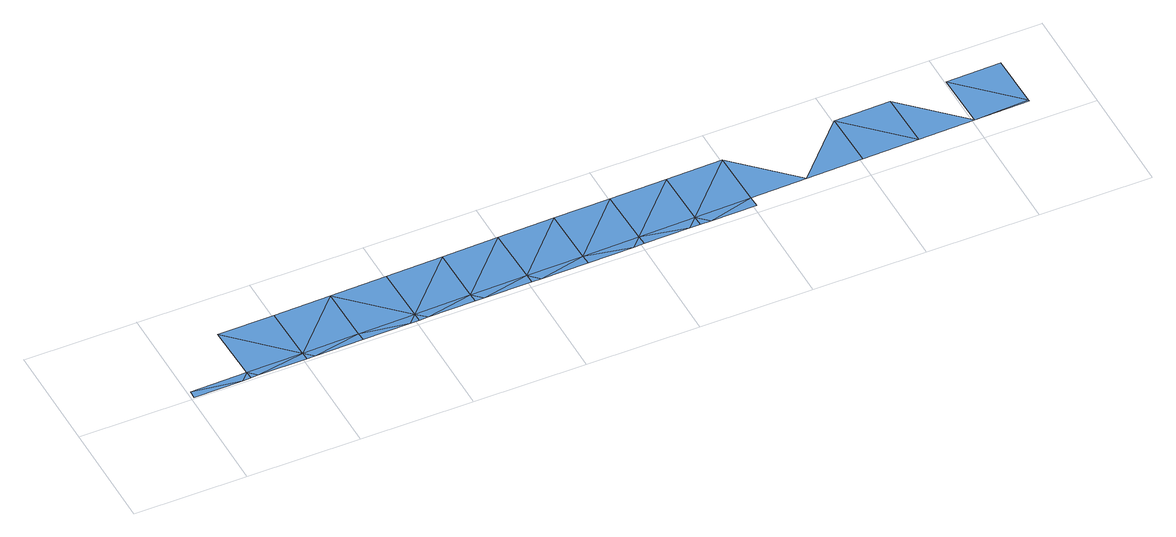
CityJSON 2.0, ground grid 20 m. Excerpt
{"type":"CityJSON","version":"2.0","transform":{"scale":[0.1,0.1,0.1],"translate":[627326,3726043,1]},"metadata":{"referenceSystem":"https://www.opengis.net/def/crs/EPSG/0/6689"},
"CityObjects":{
"waterbody1":{"type":"WaterBody","attributes":{"name":"福岡県津波浸水想定図","class":"1140","function":"2","WaterBodyTsunamiRiskAttribute.description":"1","WaterBodyTsunamiRiskAttribute.rank":"3"},"geometry":[{"type":"MultiSurface","lod":"1","boundaries":[[[0,1,2]],[[2,1,3]],[[1,4,3]],[[3,4,5]],[[3,5,6]],[[6,5,7]],[[8,6,7]],[[9,6,8]],[[6,10,11]],[[12,9,8]],[[6,9,10]],[[9,12,13]],[[9,14,10]],[[14,9,13]],[[13,15,14]],[[10,14,16]],[[17,14,15]],[[18,14,17]],[[19,16,14]],[[20,18,17]],[[19,14,18]],[[18,21,19]],[[22,21,18]],[[23,21,22]],[[24,23,22]],[[25,23,24]],[[25,24,26]],[[26,27,25]],[[26,28,27]],[[28,29,27]],[[28,30,29]]]}]},
"waterbody2":{"type":"WaterBody","attributes":{"name":"福岡県津波浸水想定図","class":"1140","function":"2","WaterBodyTsunamiRiskAttribute.description":"1","WaterBodyTsunamiRiskAttribute.rank":"2"},"geometry":[{"type":"MultiSurface","lod":"1","boundaries":[[[31,3,6]],[[31,6,11]]]}]},
"waterbody3":{"type":"WaterBody","attributes":{"name":"福岡県津波浸水想定図","class":"1140","function":"2","WaterBodyTsunamiRiskAttribute.description":"1","WaterBodyTsunamiRiskAttribute.rank":"4"},"geometry":[{"type":"MultiSurface","lod":"1","boundaries":[[[20,32,18]],[[22,18,32]],[[33,22,32]],[[34,22,33]],[[22,34,24]],[[24,34,35]],[[35,36,24]],[[24,36,26]],[[36,37,26]],[[26,37,38]],[[28,26,38]],[[28,38,39]],[[40,28,39]],[[28,40,30]],[[30,40,41]],[[29,30,42]],[[43,42,44]],[[45,43,44]],[[46,43,45]],[[45,47,46]],[[48,47,49]],[[47,50,49]],[[51,48,49]]]}]}
},
"vertices":[
[6,3,8],[92,4,8],[6,17,8],[106,19,8],[106,4,8],[120,5,8],[206,20,8],[206,6,8],[221,6,8],[305,22,8],[304,122,8],[204,120,8],[306,7,8],[390,8,8],[406,24,8],[406,8,8],[404,124,8],[422,9,8],[505,26,8],[504,126,8],[506,10,8],[603,128,8],[605,28,8],[703,130,8],[705,30,8],[803,132,8],[805,32,8],[903,134,8],[905,34,8],[1003,136,8],[1005,36,8],
[104,119,8],
[522,10,8],[606,11,8],[623,11,8],[706,12,8],[787,13,8],[806,14,8],[887,15,8],[906,15,8],[925,15,8],[1006,16,8],[1105,38,8],[1203,140,8],[1205,40,8],[1305,42,8],[1303,142,8],[1405,44,8],[1403,144,8],[1502,49,8],[1502,46,8],[1500,146,8]
]}
